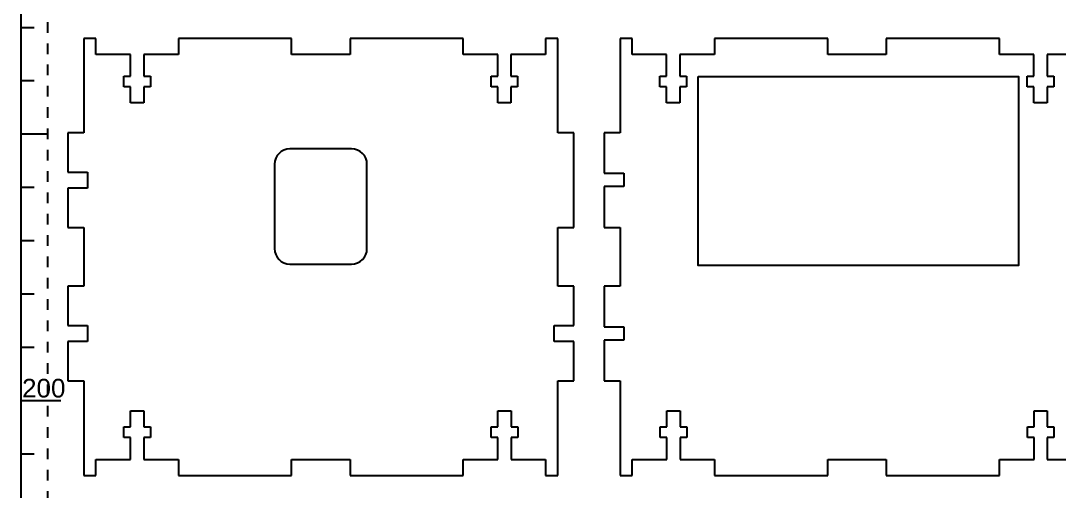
# Model space of a CAD drawing. Header units: millimetres. Extents: x 0 to 730, y -431 to 0.
# Drawn here: x 0 to 195, y -217 to -128.8 of the extents above; entities that cross this region are included whole.
import ezdxf

# ---------------------------------------------------------------- set-up
doc = ezdxf.new("R2010")
doc.units = ezdxf.units.MM
doc.header["$MEASUREMENT"] = 0
doc.linetypes.add('Hidden', pattern=[4, 2, -2])
for name, color, linetype, true_color in [('Laser$Cut Perimeter', 157, 'Continuous', 0x336699), ('LaserBed', 7, 'Continuous', 0xffffff), ('LaserBed$Guides', 7, 'Hidden', 0xffffff), ('LaserBed$Scale', 7, 'Continuous', 0xffffff)]:
    doc.layers.add(name, color=color, linetype=linetype, true_color=true_color)

msp = doc.modelspace()

# ---------------------------------------------------------------- linework, layer by layer
at = {"layer": 'Laser$Cut Perimeter'}
for p, q in [((14.09, -132.07), (11.83, -132.07)), ((11.83, -132.07), (11.83, -149.82)), ((14.09, -135.07), (14.09, -132.07)), ((50.83, -132.07), (29.59, -132.07)), ((29.59, -132.07), (29.59, -135.07)), ((50.83, -135.07), (50.83, -132.07)), ((83.05, -132.07), (61.83, -132.07)), ((61.83, -132.07), (61.83, -135.07)), ((83.05, -135.07), (83.05, -132.07)), ((100.83, -132.07), (98.55, -132.07)), ((98.55, -132.07), (98.55, -135.07)), ((100.83, -149.82), (100.83, -132.07)), ((114.79, -132.07), (112.52, -132.07)), ((112.52, -132.07), (112.52, -149.82)), ((114.79, -135.07), (114.79, -132.07)), ((151.52, -132.07), (130.29, -132.07)), ((130.29, -132.07), (130.29, -135.07)), ((151.52, -135.07), (151.52, -132.07)), ((183.75, -132.07), (162.52, -132.07)), ((162.52, -132.07), (162.52, -135.07)), ((183.75, -135.07), (183.75, -132.07)), ((20.58, -135.07), (14.09, -135.07)), ((20.58, -139.17), (20.58, -135.07)), ((20.58, -135.07), (20.58, -135.07)), ((29.59, -135.07), (23.08, -135.07)), ((23.08, -135.07), (23.08, -135.07)), ((23.08, -135.07), (23.08, -139.17)), ((61.83, -135.07), (50.83, -135.07)), ((89.55, -135.07), (83.05, -135.07)), ((83.05, -135.07), (83.05, -135.07)), ((89.55, -139.17), (89.55, -135.07)), ((89.55, -135.07), (89.55, -135.07)), ((98.55, -135.07), (92.05, -135.07)), ((92.05, -135.07), (92.05, -135.07)), ((92.05, -135.07), (92.05, -139.17)), ((98.55, -135.07), (98.55, -135.07)), ((121.28, -135.07), (114.79, -135.07)), ((121.28, -139.17), (121.28, -135.07)), ((121.28, -135.07), (121.28, -135.07)), ((130.29, -135.07), (123.78, -135.07)), ((123.78, -135.07), (123.78, -135.07)), ((123.78, -135.07), (123.78, -139.17)), ((162.52, -135.07), (151.52, -135.07)), ((190.25, -135.07), (183.75, -135.07)), ((183.75, -135.07), (183.75, -135.07)), ((190.25, -139.17), (190.25, -135.07)), ((190.25, -135.07), (190.25, -135.07)), ((199.25, -135.07), (192.75, -135.07)), ((192.75, -135.07), (192.75, -135.07)), ((192.75, -135.07), (192.75, -139.17)), ((19.33, -141.19), (19.33, -139.17)), ((19.33, -139.17), (20.58, -139.17)), ((23.08, -139.17), (24.33, -139.17)), ((24.33, -139.17), (24.33, -141.19)), ((88.3, -141.19), (88.3, -139.17)), ((88.3, -139.17), (89.55, -139.17)), ((92.05, -139.17), (93.3, -139.17)), ((93.3, -139.17), (93.3, -141.19)), ((120.03, -141.19), (120.03, -139.17)), ((120.03, -139.17), (121.28, -139.17)), ((123.78, -139.17), (125.03, -139.17)), ((125.03, -139.17), (125.03, -141.19)), ((189, -141.19), (189, -139.17)), ((189, -139.17), (190.25, -139.17)), ((192.75, -139.17), (194, -139.17)), ((194, -139.17), (194, -141.19)), ((20.58, -141.19), (19.33, -141.19)), ((20.58, -144.17), (20.58, -141.19)), ((24.33, -141.19), (23.08, -141.19)), ((23.08, -141.19), (23.08, -144.17)), ((89.55, -141.19), (88.3, -141.19)), ((89.55, -144.17), (89.55, -141.19)), ((93.3, -141.19), (92.05, -141.19)), ((92.05, -141.19), (92.05, -144.17)), ((121.28, -141.19), (120.03, -141.19)), ((121.28, -144.17), (121.28, -141.19)), ((125.03, -141.19), (123.78, -141.19)), ((123.78, -141.19), (123.78, -144.17)), ((190.25, -141.19), (189, -141.19)), ((190.25, -144.17), (190.25, -141.19)), ((194, -141.19), (192.75, -141.19)), ((192.75, -141.19), (192.75, -144.17)), ((23.08, -144.17), (20.58, -144.17)), ((92.05, -144.17), (89.55, -144.17)), ((123.78, -144.17), (121.28, -144.17)), ((192.75, -144.17), (190.25, -144.17)), ((11.83, -149.82), (8.83, -149.82)), ((8.83, -149.82), (8.83, -157.2)), ((103.83, -149.82), (100.83, -149.82)), ((103.83, -157.2), (103.83, -149.82)), ((112.52, -149.82), (109.52, -149.82)), ((109.52, -149.82), (109.52, -157.38)), ((8.83, -157.2), (12.53, -157.2)), ((12.53, -157.2), (12.53, -160.19)), ((103.83, -160.19), (103.83, -157.2)), ((109.52, -157.38), (113.22, -157.38)), ((113.22, -157.38), (113.22, -159.88)), ((113.22, -159.88), (109.52, -159.88)), ((109.52, -159.88), (109.52, -167.57)), ((12.53, -160.19), (8.83, -160.19)), ((8.83, -160.19), (8.83, -167.57)), ((103.83, -167.57), (103.83, -160.19)), ((8.83, -167.57), (11.83, -167.57)), ((11.83, -167.57), (11.83, -178.57)), ((100.83, -178.57), (100.83, -167.57)), ((100.83, -167.57), (103.83, -167.57)), ((109.52, -167.57), (112.52, -167.57)), ((112.52, -167.57), (112.52, -178.57)), ((11.83, -178.57), (8.83, -178.57)), ((8.83, -178.57), (8.83, -185.95)), ((103.83, -178.57), (100.83, -178.57)), ((103.83, -185.95), (103.83, -178.57)), ((112.52, -178.57), (109.52, -178.57)), ((109.52, -178.57), (109.52, -186.18)), ((8.83, -185.95), (12.53, -185.95)), ((12.53, -185.95), (12.53, -188.94)), ((100.13, -188.94), (100.13, -185.95)), ((100.13, -185.95), (103.83, -185.95)), ((109.52, -186.18), (113.22, -186.18)), ((113.22, -186.18), (113.22, -188.68)), ((12.53, -188.94), (8.83, -188.94)), ((8.83, -188.94), (8.83, -196.32)), ((103.83, -188.94), (100.13, -188.94)), ((103.83, -196.32), (103.83, -188.94)), ((113.22, -188.68), (109.52, -188.68)), ((109.52, -188.68), (109.52, -196.32)), ((8.83, -196.32), (11.83, -196.32)), ((11.83, -196.32), (11.83, -214.07)), ((100.83, -214.07), (100.83, -196.32)), ((100.83, -196.32), (103.83, -196.32)), ((109.52, -196.32), (112.52, -196.32)), ((112.52, -196.32), (112.52, -214.07)), ((20.6, -204.94), (20.6, -201.96)), ((20.6, -201.96), (23.1, -201.96)), ((23.1, -201.96), (23.1, -204.94)), ((89.57, -204.95), (89.57, -201.97)), ((89.57, -201.97), (92.07, -201.97)), ((92.07, -201.97), (92.07, -204.95)), ((121.3, -204.94), (121.3, -201.96)), ((121.3, -201.96), (123.8, -201.96)), ((123.8, -201.96), (123.8, -204.94)), ((190.26, -204.95), (190.26, -201.97)), ((190.26, -201.97), (192.76, -201.97)), ((192.76, -201.97), (192.76, -204.95)), ((19.35, -206.96), (19.35, -204.94)), ((19.35, -204.94), (20.6, -204.94)), ((23.1, -204.94), (24.35, -204.94)), ((24.35, -204.94), (24.35, -206.96)), ((88.32, -206.97), (88.32, -204.95)), ((88.32, -204.95), (89.57, -204.95)), ((92.07, -204.95), (93.32, -204.95)), ((93.32, -204.95), (93.32, -206.97)), ((120.05, -206.96), (120.05, -204.94)), ((120.05, -204.94), (121.3, -204.94)), ((123.8, -204.94), (125.05, -204.94)), ((125.05, -204.94), (125.05, -206.96)), ((189.01, -206.97), (189.01, -204.95)), ((189.01, -204.95), (190.26, -204.95)), ((192.76, -204.95), (194.01, -204.95)), ((194.01, -204.95), (194.01, -206.97)), ((20.6, -206.96), (19.35, -206.96)), ((20.6, -211.06), (20.6, -206.96)), ((24.35, -206.96), (23.1, -206.96)), ((23.1, -206.96), (23.1, -211.06)), ((89.57, -206.97), (88.32, -206.97)), ((89.57, -211.07), (89.57, -206.97)), ((93.32, -206.97), (92.07, -206.97)), ((92.07, -206.97), (92.07, -211.07)), ((121.3, -206.96), (120.05, -206.96)), ((121.3, -211.06), (121.3, -206.96)), ((125.05, -206.96), (123.8, -206.96)), ((123.8, -206.96), (123.8, -211.06)), ((190.26, -206.97), (189.01, -206.97)), ((190.26, -211.07), (190.26, -206.97)), ((194.01, -206.97), (192.76, -206.97)), ((192.76, -206.97), (192.76, -211.07)), ((14.09, -211.06), (20.6, -211.06)), ((14.09, -211.07), (14.09, -211.06)), ((14.09, -214.07), (14.09, -211.07)), ((20.6, -211.06), (20.6, -211.06)), ((23.1, -211.06), (23.1, -211.06)), ((23.1, -211.06), (29.59, -211.06)), ((29.59, -211.06), (29.59, -211.07)), ((29.59, -211.07), (29.59, -214.07)), ((50.83, -214.07), (50.83, -211.07)), ((50.83, -211.07), (61.83, -211.07)), ((61.83, -211.07), (61.83, -214.07)), ((83.06, -214.07), (83.06, -211.07)), ((83.06, -211.07), (83.06, -211.07)), ((83.06, -211.07), (89.57, -211.07)), ((89.57, -211.07), (89.57, -211.07)), ((92.07, -211.07), (92.07, -211.07)), ((92.07, -211.07), (98.56, -211.07)), ((98.56, -211.07), (98.56, -211.07)), ((98.56, -211.07), (98.56, -214.07)), ((114.79, -211.06), (121.3, -211.06)), ((114.79, -211.07), (114.79, -211.06)), ((114.79, -214.07), (114.79, -211.07)), ((121.3, -211.06), (121.3, -211.06)), ((123.8, -211.06), (123.8, -211.06)), ((123.8, -211.06), (130.29, -211.06)), ((130.29, -211.06), (130.29, -211.07)), ((130.29, -211.07), (130.29, -214.07)), ((151.52, -214.07), (151.52, -211.07)), ((151.52, -211.07), (162.52, -211.07)), ((162.52, -211.07), (162.52, -214.07)), ((183.75, -214.07), (183.75, -211.07)), ((183.75, -211.07), (183.75, -211.07)), ((183.75, -211.07), (190.26, -211.07)), ((190.26, -211.07), (190.26, -211.07)), ((192.76, -211.07), (192.76, -211.07)), ((192.76, -211.07), (199.25, -211.07)), ((11.83, -214.07), (14.09, -214.07)), ((29.59, -214.07), (50.83, -214.07)), ((61.83, -214.07), (83.06, -214.07)), ((98.56, -214.07), (100.83, -214.07)), ((112.52, -214.07), (114.79, -214.07)), ((130.29, -214.07), (151.52, -214.07)), ((162.52, -214.07), (183.75, -214.07))]:
    msp.add_line(p, q, dxfattribs=at)
msp.add_lwpolyline([(127.19, -139.25), (187.34, -139.25), (187.34, -174.71), (127.19, -174.71)], close=True, dxfattribs=at)
msp.add_open_spline([(62.1, -174.43), (62.1, -174.43), (50.55, -174.43), (50.55, -174.43), (48.94, -174.43), (47.64, -173.12), (47.64, -171.52), (47.64, -171.52), (47.64, -155.7), (47.64, -155.7), (47.64, -154.09), (48.94, -152.79), (50.55, -152.79), (50.55, -152.79), (62.1, -152.79), (62.1, -152.79), (63.71, -152.79), (65.01, -154.09), (65.01, -155.7), (65.01, -155.7), (65.01, -171.52), (65.01, -171.52), (65.01, -173.12), (63.71, -174.43), (62.1, -174.43)], degree=3, knots=[0, 0, 0, 0, 1, 1, 1, 2, 2, 2, 3, 3, 3, 4, 4, 4, 5, 5, 5, 6, 6, 6, 7, 7, 7, 8, 8, 8, 8], dxfattribs=at)
at = {"layer": 'LaserBed', "color": 7, "true_color": 0xffffff}
msp.add_lwpolyline([(0, -430), (730, -430), (730, 0), (0, 0)], close=True, dxfattribs=at)
at = {"layer": 'LaserBed$Guides'}
msp.add_lwpolyline([(725, -5), (5, -5), (5, -425), (725, -425)], close=True, dxfattribs=at)
at = {"layer": 'LaserBed$Scale'}
for p, q in [((0, -130), (2.5, -130)), ((0, -140), (2.5, -140)), ((0, -150), (5, -150)), ((0, -160), (2.5, -160)), ((0, -170), (2.5, -170)), ((0, -180), (2.5, -180)), ((0, -190), (2.5, -190)), ((0, -200), (7.5, -200)), ((0, -210), (2.5, -210))]:
    msp.add_line(p, q, dxfattribs=at)

# ---------------------------------------------------------------- texts
at = {"layer": 'LaserBed$Scale', "insert": (0.24, -199.5), "char_height": 3.5, "width": 11.3223, "attachment_point": 7, "line_spacing_factor": 0.963855}
msp.add_mtext('\\fArial;200', dxfattribs=at)

doc.saveas('drawing.dxf')
